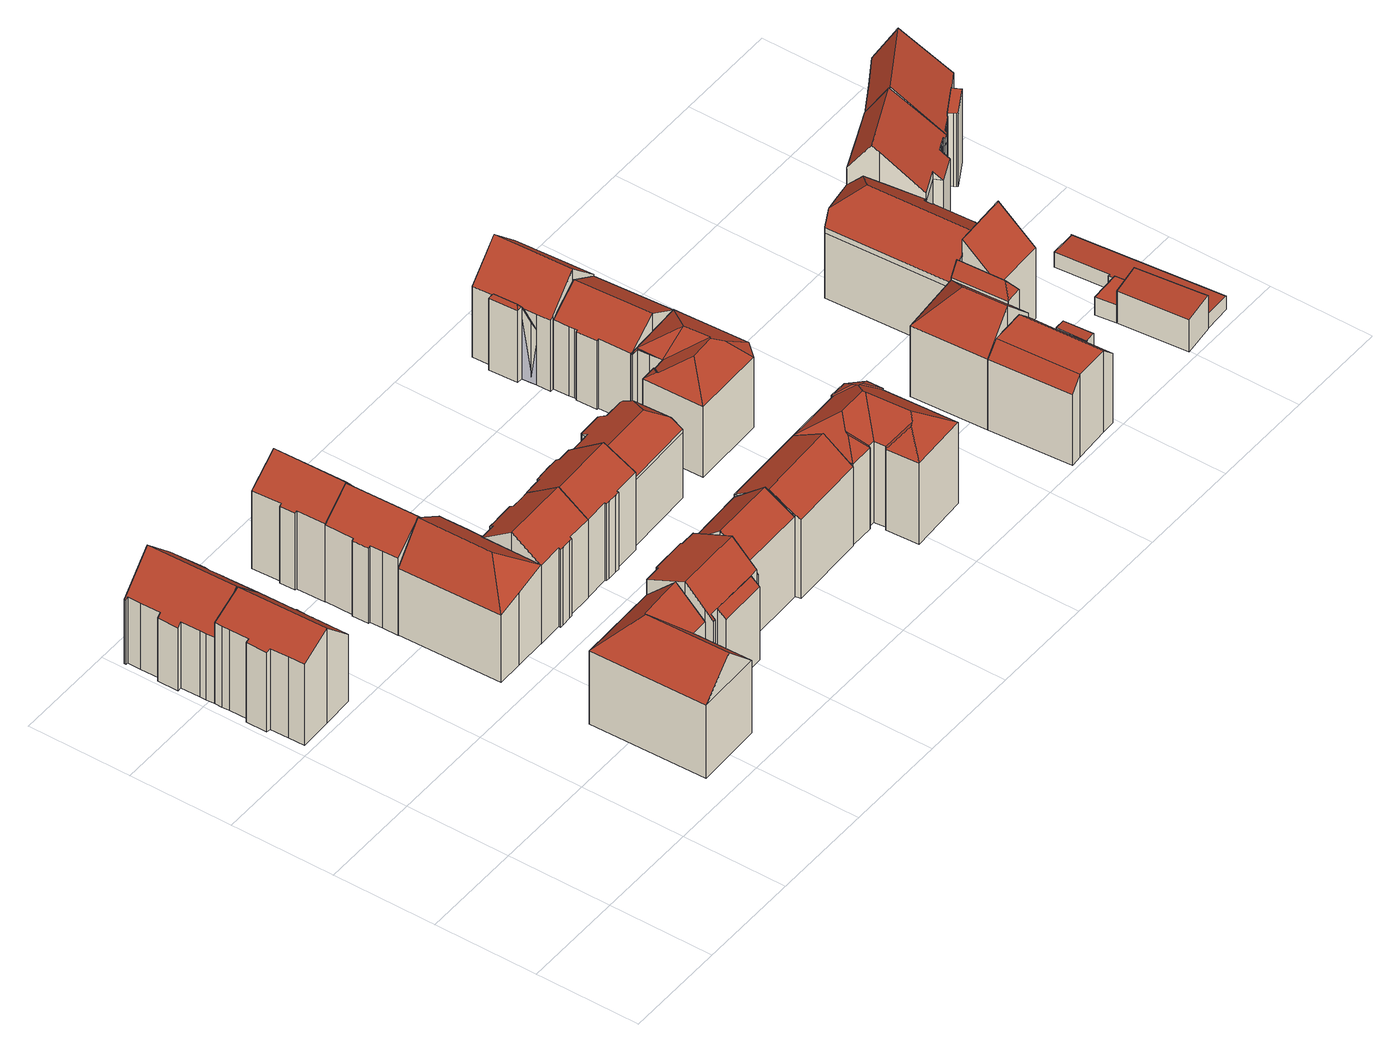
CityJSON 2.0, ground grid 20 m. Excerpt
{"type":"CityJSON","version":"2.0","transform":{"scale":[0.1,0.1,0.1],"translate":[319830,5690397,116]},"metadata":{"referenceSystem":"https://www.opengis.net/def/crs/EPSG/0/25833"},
"CityObjects":{
"building1":{"type":"Building","attributes":{"Dachtyp_tdc":"tdcGableRoof","Gemeindeschluessel":14713000,"Dachneigung":43.88,"QualitaetDacherkennung":58,"Geometrietyp2DReferenz":"3000","function":"31001_9998","roofType":"3100","measuredHeight":20.44},"geometry":[{"type":"MultiSurface","lod":"2","boundaries":[[[0,1,2,3]],[[1,4,5,2]],[[4,6,7,5]],[[6,8,9,7]],[[8,10,11,9]],[[10,12,13,11]],[[12,14,15,13]],[[14,16,17,15]],[[16,18,19,17]],[[18,20,21,19]],[[20,22,23,21]],[[22,24,25,23]],[[24,26,27,25]],[[26,28,29,27]],[[28,30,31,29]],[[30,32,33,31]],[[32,34,35,33]],[[34,36,37,35]],[[36,0,3,37]],[[32,30,28,26,24,22,20,18,16,14,12]],[[12,10,8,6,4,1,0,36,34,32]],[[3,2,5,7,9,11,13,15,17,19,21,23,25,27,29,31,33,35,37]]],"semantics":{"surfaces":[{"type":"WallSurface"},{"type":"RoofSurface"},{"type":"GroundSurface"}],"values":[0,0,0,0,0,0,0,0,0,0,0,0,0,0,0,0,0,0,0,1,1,2]}}]},
"building2":{"type":"Building","attributes":{"Dachtyp_tdc":"tdcGableRoof","Gemeindeschluessel":14713000,"Dachneigung":46.02,"QualitaetDacherkennung":58,"Geometrietyp2DReferenz":"3000","function":"31001_9998","roofType":"3100","measuredHeight":20.7},"geometry":[{"type":"MultiSurface","lod":"2","boundaries":[[[38,39,40,41]],[[39,42,43,40]],[[42,44,45,43]],[[44,46,47,45]],[[46,34,35,47]],[[34,48,49,35]],[[48,50,31,49]],[[50,51,52,31]],[[51,53,54,52]],[[53,55,56,54]],[[55,57,58,56]],[[57,59,60,58]],[[59,61,62,60]],[[61,63,64,62]],[[63,65,66,64]],[[65,67,68,66]],[[67,69,70,68]],[[69,71,72,70]],[[71,73,74,72]],[[73,75,76,74]],[[75,38,41,76]],[[71,69,67,65,63,61,59,57,55,53,51,50,48]],[[48,34,46,44,42,39,38,75,73,71]],[[41,40,43,45,47,35,49,31,52,54,56,58,60,62,64,66,68,70,72,74,76]]],"semantics":{"surfaces":[{"type":"WallSurface"},{"type":"RoofSurface"},{"type":"GroundSurface"}],"values":[0,0,0,0,0,0,0,0,0,0,0,0,0,0,0,0,0,0,0,0,0,1,1,2]}}]},
"building3":{"type":"Building","attributes":{"Dachtyp_tdc":"tdcFreeFormRoof","Gemeindeschluessel":14713000,"Dachneigung":44.89,"QualitaetDacherkennung":40,"Geometrietyp2DReferenz":"3000","function":"31001_9998","roofType":"5000","measuredHeight":22.26},"geometry":[{"type":"MultiSurface","lod":"2","boundaries":[[[77,78,79,80]],[[78,81,82,79]],[[81,83,84,82]],[[83,85,86,84]],[[85,87,88,86]],[[87,77,80,88]],[[89,90,91,87,85]],[[92,89,85,83]],[[92,83,81]],[[90,89,92,81,78]],[[91,90,78,77]],[[91,77,87]],[[80,79,82,84,86,88]]],"semantics":{"surfaces":[{"type":"WallSurface"},{"type":"RoofSurface"},{"type":"GroundSurface"}],"values":[0,0,0,0,0,0,1,1,0,1,1,0,2]}}]},
"building4":{"type":"Building","attributes":{"Dachtyp_tdc":"tdcHipAndGableRoof","Gemeindeschluessel":14713000,"Dachneigung":49.72,"QualitaetDacherkennung":51,"Geometrietyp2DReferenz":"3000","function":"31001_9998","roofType":"5000","measuredHeight":21.08},"geometry":[{"type":"MultiSurface","lod":"2","boundaries":[[[93,94,95,96]],[[94,97,98,95]],[[97,99,100,98]],[[99,101,102,100]],[[101,103,104,102]],[[103,105,106,104]],[[105,107,108,106]],[[107,109,110,108]],[[109,111,112,110]],[[111,113,114,112]],[[113,115,116,114]],[[115,93,96,116]],[[111,109,107,117]],[[107,105,103,101,99,97,94,93,115,117]],[[115,113,111,117]],[[96,95,98,100,102,104,106,108,110,112,114,116]]],"semantics":{"surfaces":[{"type":"WallSurface"},{"type":"RoofSurface"},{"type":"GroundSurface"}],"values":[0,0,0,0,0,0,0,0,0,0,0,0,1,1,1,2]}}]},
"building5":{"type":"Building","attributes":{"Dachtyp_tdc":"tdcGableRoof","Gemeindeschluessel":14713000,"Dachneigung":49.66,"QualitaetDacherkennung":54,"Geometrietyp2DReferenz":"3000","function":"31001_9998","roofType":"3100","measuredHeight":21.27},"geometry":[{"type":"MultiSurface","lod":"2","boundaries":[[[118,119,120,121]],[[119,122,123,120]],[[122,124,125,123]],[[124,126,127,125]],[[126,128,129,127]],[[128,130,131,129]],[[130,132,133,131]],[[132,134,135,133]],[[134,136,137,135]],[[136,138,139,137]],[[138,140,141,139]],[[140,142,143,141]],[[142,144,145,143]],[[144,146,147,145]],[[146,148,149,147]],[[148,150,151,149]],[[150,152,153,151]],[[152,154,155,153]],[[154,118,121,155]],[[150,148,146,144,142,140,138,136,134]],[[134,132,130,128,126,124,122,119,118,154,152,150]],[[121,120,123,125,127,129,131,133,135,137,139,141,143,145,147,149,151,153,155]]],"semantics":{"surfaces":[{"type":"WallSurface"},{"type":"RoofSurface"},{"type":"GroundSurface"}],"values":[0,0,0,0,0,0,0,0,0,0,0,0,0,0,0,0,0,0,0,1,1,2]}}]},
"building6":{"type":"Building","attributes":{"Gemeindeschluessel":14713000,"Geometrietyp2DReferenz":"3000","function":"31001_9998","roofType":"9999"},"children":["building6-1","building6-2"]},
"building6-1":{"type":"BuildingPart","attributes":{"Dachtyp_tdc":"tdcGableRoof","Dachneigung":23.41,"QualitaetDacherkennung":43,"Geometrietyp2DReferenz":"3000","roofType":"3100","measuredHeight":22.3},"parents":["building6"],"geometry":[{"type":"MultiSurface","lod":"2","boundaries":[[[156,157,158,159]],[[157,160,161,158]],[[160,162,163,161]],[[162,164,165,163]],[[164,166,167,165]],[[166,168,169,167]],[[168,170,171,169]],[[170,172,173,171]],[[172,174,175,173]],[[174,176,177,175]],[[176,178,179,177]],[[178,180,181,179]],[[180,182,183,181]],[[182,184,185,183]],[[184,186,185]],[[180,178,176,174,172,170,168,166]],[[166,164,162,160,157,156,186,184,182,180]],[[159,158,161,163,165,167,169,171,173,175,177,179,181,183,185]],[[159,185,186,156]]],"semantics":{"surfaces":[{"type":"WallSurface"},{"type":"RoofSurface"},{"type":"GroundSurface"},{"type":"ClosureSurface"}],"values":[0,0,0,0,0,0,0,0,0,0,0,0,0,0,0,1,1,2,3]}}]},
"building6-2":{"type":"BuildingPart","attributes":{"Dachtyp_tdc":"tdcPolyFlatRoof","Dachneigung":43.26,"QualitaetDacherkennung":32,"Geometrietyp2DReferenz":"3000","roofType":"2100","measuredHeight":17.54},"parents":["building6"],"geometry":[{"type":"MultiSurface","lod":"2","boundaries":[[[187,156,159,188]],[[186,189,190,185]],[[189,187,188,190]],[[189,186,156,187]],[[188,159,185,190]],[[186,185,159,156]]],"semantics":{"surfaces":[{"type":"WallSurface"},{"type":"RoofSurface"},{"type":"GroundSurface"},{"type":"ClosureSurface"}],"values":[0,0,0,1,2,3]}}]},
"building7":{"type":"Building","attributes":{"Dachtyp_tdc":"tdcFreeFormRoof","Gemeindeschluessel":14713000,"Dachneigung":50.16,"QualitaetDacherkennung":57,"Geometrietyp2DReferenz":"3000","function":"31001_9998","roofType":"5000","measuredHeight":21.4},"geometry":[{"type":"MultiSurface","lod":"2","boundaries":[[[191,192,193,194]],[[192,195,196,193]],[[195,197,198,196]],[[197,199,200,198]],[[199,201,202,200]],[[201,203,204,202]],[[203,205,206,204]],[[205,207,208,206]],[[207,209,210,208]],[[209,211,212,210]],[[211,152,213,212]],[[152,214,215,213]],[[214,216,217,215]],[[216,218,219,217]],[[218,220,221,219]],[[220,191,194,221]],[[216,214,222,223,192,191,220,218]],[[222,152,211,209,207,205,203,201,199,197,195,223]],[[195,192,223]],[[214,152,222]],[[194,193,196,198,200,202,204,206,208,210,212,213,215,217,219,221]]],"semantics":{"surfaces":[{"type":"WallSurface"},{"type":"RoofSurface"},{"type":"GroundSurface"}],"values":[0,0,0,0,0,0,0,0,0,0,0,0,0,0,0,0,1,1,0,0,2]}}]},
"building8":{"type":"Building","attributes":{"Dachtyp_tdc":"tdcGableRoof","Gemeindeschluessel":14713000,"Dachneigung":35.77,"QualitaetDacherkennung":48,"Geometrietyp2DReferenz":"3000","function":"31001_9998","roofType":"3100","measuredHeight":21.06},"geometry":[{"type":"MultiSurface","lod":"2","boundaries":[[[224,225,226,227]],[[225,228,229,226]],[[228,230,231,229]],[[230,232,233,231]],[[232,234,235,233]],[[234,236,237,235]],[[236,238,239,237]],[[238,103,240,239]],[[103,241,242,240]],[[241,243,244,242]],[[243,245,246,244]],[[245,247,248,246]],[[247,249,250,248]],[[249,251,252,250]],[[251,253,254,252]],[[253,255,256,254]],[[255,257,258,256]],[[257,259,260,258]],[[259,261,262,260]],[[261,224,227,262]],[[257,255,253,251,249,247,245,243,241,103,238,236]],[[236,234,232,230,228,225,224,261,259,257]],[[227,226,229,231,233,235,237,239,240,242,244,246,248,250,252,254,256,258,260,262]]],"semantics":{"surfaces":[{"type":"WallSurface"},{"type":"RoofSurface"},{"type":"GroundSurface"}],"values":[0,0,0,0,0,0,0,0,0,0,0,0,0,0,0,0,0,0,0,0,1,1,2]}}]},
"building9":{"type":"Building","attributes":{"Dachtyp_tdc":"tdcGableRoof","Gemeindeschluessel":14713000,"Dachneigung":39.74,"QualitaetDacherkennung":76,"Geometrietyp2DReferenz":"3000","function":"31001_9998","roofType":"3100","measuredHeight":21.64},"geometry":[{"type":"MultiSurface","lod":"2","boundaries":[[[263,264,265,266]],[[264,267,268,265]],[[267,269,270,268]],[[269,271,272,270]],[[271,273,274,272]],[[273,275,276,274]],[[275,277,278,276]],[[277,263,266,278]],[[273,271,269,267]],[[267,264,263,277,275,273]],[[266,265,268,270,272,274,276,278]]],"semantics":{"surfaces":[{"type":"WallSurface"},{"type":"RoofSurface"},{"type":"GroundSurface"}],"values":[0,0,0,0,0,0,0,0,1,1,2]}}]},
"building10":{"type":"Building","attributes":{"Dachtyp_tdc":"tdcGableRoof","Gemeindeschluessel":14713000,"Dachneigung":34.29,"QualitaetDacherkennung":47,"Geometrietyp2DReferenz":"3000","function":"31001_9998","roofType":"3100","measuredHeight":20.95},"geometry":[{"type":"MultiSurface","lod":"2","boundaries":[[[279,280,281,282]],[[280,283,284,281]],[[283,285,286,284]],[[285,287,288,286]],[[287,259,289,288]],[[259,290,291,289]],[[290,292,293,291]],[[292,294,295,293]],[[294,296,297,295]],[[296,298,299,297]],[[298,300,301,299]],[[300,302,303,301]],[[302,304,305,303]],[[304,306,307,305]],[[306,308,309,307]],[[308,310,311,309]],[[310,312,313,311]],[[312,314,315,313]],[[314,316,317,315]],[[316,279,282,317]],[[312,310,308,306,304,302,300,298,296,294,292,290]],[[290,259,287,285,283,280,279,316,314,312]],[[282,281,284,286,288,289,291,293,295,297,299,301,303,305,307,309,311,313,315,317]]],"semantics":{"surfaces":[{"type":"WallSurface"},{"type":"RoofSurface"},{"type":"GroundSurface"}],"values":[0,0,0,0,0,0,0,0,0,0,0,0,0,0,0,0,0,0,0,0,1,1,2]}}]},
"building11":{"type":"Building","attributes":{"Gemeindeschluessel":14713000,"Dachtyp_tdc":"tdcFreeFormRoof","Dachneigung":31.54,"QualitaetDacherkennung":72,"Geometrietyp2DReferenz":"3000","function":"31001_9998","roofType":"5000","measuredHeight":21.3},"geometry":[{"type":"MultiSurface","lod":"2","boundaries":[[[318,319,320,321]],[[319,322,323,320]],[[322,324,325,323]],[[324,326,327,325]],[[326,318,321,327]],[[328,329,322,319]],[[326,324,329,328,318]],[[324,322,329]],[[319,318,328]],[[321,320,323,325,327]]],"semantics":{"surfaces":[{"type":"WallSurface"},{"type":"RoofSurface"},{"type":"GroundSurface"}],"values":[0,0,0,0,0,1,1,0,0,2]}}]},
"building12":{"type":"Building","attributes":{"Dachtyp_tdc":"tdcFreeFormRoof","Gemeindeschluessel":14713000,"Dachneigung":28.03,"QualitaetDacherkennung":69,"Geometrietyp2DReferenz":"3000","function":"31001_9998","roofType":"5000","measuredHeight":18.21},"geometry":[{"type":"MultiSurface","lod":"2","boundaries":[[[330,331,332,333]],[[331,334,335,332]],[[334,336,337,335]],[[336,338,339,337]],[[338,340,341,339]],[[340,342,343,341]],[[342,344,345,343]],[[344,346,347,345]],[[346,348,349,347]],[[348,350,351,349]],[[350,352,353,351]],[[352,330,333,353]],[[354,355,356]],[[357,358,359,360,338,336,361,362,363,364,365,355,354]],[[356,355,365,366,367]],[[346,357,354,356,367,348]],[[348,367,366,350]],[[350,366,365,364,352]],[[352,364,363,330]],[[330,363,362,331]],[[334,361,336]],[[331,362,361,334]],[[340,360,359,342]],[[338,360,340]],[[342,359,358,344]],[[344,358,357,346]],[[333,332,335,337,339,341,343,345,347,349,351,353]]],"semantics":{"surfaces":[{"type":"WallSurface"},{"type":"RoofSurface"},{"type":"GroundSurface"}],"values":[0,0,0,0,0,0,0,0,0,0,0,0,1,1,1,0,0,0,0,0,0,0,0,0,0,0,2]}}]},
"building13":{"type":"Building","attributes":{"Dachtyp_tdc":"tdcFreeFormRoof","Gemeindeschluessel":14713000,"Dachneigung":35.38,"QualitaetDacherkennung":60,"Geometrietyp2DReferenz":"3000","function":"31001_9998","roofType":"5000","measuredHeight":21.7},"geometry":[{"type":"MultiSurface","lod":"2","boundaries":[[[322,368,369,370]],[[368,371,372,369]],[[371,373,374,372]],[[373,375,376,374]],[[375,377,378,376]],[[377,379,380,378]],[[379,381,382,380]],[[381,383,384,382]],[[383,385,386,384]],[[385,387,388,386]],[[387,389,390,388]],[[389,391,392,390]],[[391,393,394,392]],[[393,395,396,394]],[[395,322,370,396]],[[397,395,393]],[[398,397,393,391]],[[399,400,401,398,391,389]],[[402,403,399,389,387]],[[404,402,387,385]],[[404,385,383]],[[403,402,404,383,381]],[[405,406,400,399,403,381,379]],[[407,405,379,377]],[[407,377,375]],[[408,409,406,405,407,375,373]],[[408,373,371]],[[409,408,371,368]],[[401,400,406,409,368,322]],[[397,398,401,322,395]],[[370,369,372,374,376,378,380,382,384,386,388,390,392,394,396]]],"semantics":{"surfaces":[{"type":"WallSurface"},{"type":"RoofSurface"},{"type":"GroundSurface"}],"values":[0,0,0,0,0,0,0,0,0,0,0,0,0,0,0,1,1,1,1,1,1,1,1,1,1,1,1,1,1,1,2]}}]},
"building14":{"type":"Building","attributes":{"Dachtyp_tdc":"tdcFreeFormRoof","Gemeindeschluessel":14713000,"Dachneigung":31.78,"QualitaetDacherkennung":44,"Geometrietyp2DReferenz":"3000","function":"31001_9998","roofType":"5000","measuredHeight":18.93},"geometry":[{"type":"MultiSurface","lod":"2","boundaries":[[[410,411,412,413]],[[411,414,415,412]],[[414,416,417,415]],[[416,418,419,417]],[[418,420,421,419]],[[420,422,423,421]],[[422,424,425,423]],[[424,426,427,425]],[[426,428,429,427]],[[428,430,431,429]],[[430,432,433,431]],[[432,434,435,433]],[[434,410,413,435]],[[436,437,438,432,430]],[[436,430,428]],[[439,440,437,436,428,426]],[[426,441,439]],[[424,441,426]],[[424,442,441]],[[442,424,422]],[[442,422,420]],[[441,442,420,418]],[[439,414,440]],[[441,414,439]],[[441,416,414]],[[416,441,418]],[[443,438,437,440,414,411]],[[444,443,411,410]],[[444,410,434]],[[438,443,444,434,432]],[[413,412,415,417,419,421,423,425,427,429,431,433,435]]],"semantics":{"surfaces":[{"type":"WallSurface"},{"type":"RoofSurface"},{"type":"GroundSurface"}],"values":[0,0,0,0,0,0,0,0,0,0,0,0,0,1,1,1,1,1,1,1,1,1,1,1,1,1,1,1,1,1,2]}}]},
"building15":{"type":"Building","attributes":{"Dachtyp_tdc":"tdcGableRoof","Gemeindeschluessel":14713000,"Dachneigung":32.99,"QualitaetDacherkennung":82,"Geometrietyp2DReferenz":"3000","function":"31001_9998","roofType":"3100","measuredHeight":18.9},"geometry":[{"type":"MultiSurface","lod":"2","boundaries":[[[445,446,447,448]],[[446,449,450,447]],[[449,451,452,450]],[[451,453,454,452]],[[453,455,456,454]],[[455,457,458,456]],[[457,459,460,458]],[[459,461,462,460]],[[461,463,464,462]],[[463,465,466,464]],[[465,467,468,466]],[[467,445,448,468]],[[463,461,459,457]],[[457,455,453,451,449,446,445,467,465,463]],[[448,447,450,452,454,456,458,460,462,464,466,468]]],"semantics":{"surfaces":[{"type":"WallSurface"},{"type":"RoofSurface"},{"type":"GroundSurface"}],"values":[0,0,0,0,0,0,0,0,0,0,0,0,1,1,2]}}]},
"building16":{"type":"Building","attributes":{"Gemeindeschluessel":14713000,"Geometrietyp2DReferenz":"3000","function":"31001_9998","roofType":"9999"},"children":["building16-1","building16-2"]},
"building16-1":{"type":"BuildingPart","attributes":{"Dachtyp_tdc":"tdcGableRoof","Dachneigung":43.87,"QualitaetDacherkennung":71,"Geometrietyp2DReferenz":"3000","roofType":"3100","measuredHeight":21.46},"parents":["building16"],"geometry":[{"type":"MultiSurface","lod":"2","boundaries":[[[469,470,471,472]],[[470,473,460,471]],[[473,474,475,460]],[[469,476,477,478,479,480,481,482,474]],[[474,473,470,469]],[[475,456,483,484,485,486,487,472,471,460]],[[474,482,456,475]],[[482,481,483,456]],[[481,480,484,483]],[[480,488,484]],[[477,476,487,486]],[[476,469,472,487]],[[479,488,480]],[[486,485,478,477]],[[485,484,488,479,478]]],"semantics":{"surfaces":[{"type":"WallSurface"},{"type":"RoofSurface"},{"type":"GroundSurface"},{"type":"ClosureSurface"}],"values":[0,0,0,1,1,2,0,0,0,0,0,0,0,3,3]}}]},
"building16-2":{"type":"BuildingPart","attributes":{"Dachtyp_tdc":"tdcFreeFormRoof","Dachneigung":52.77,"QualitaetDacherkennung":29,"Geometrietyp2DReferenz":"3000","roofType":"5000","measuredHeight":16.26},"parents":["building16"],"geometry":[{"type":"MultiSurface","lod":"2","boundaries":[[[488,489,490,484]],[[489,491,485,490]],[[491,492,493,485]],[[492,494,495,493]],[[494,496,486,495]],[[496,477,486]],[[496,494,497]],[[494,492,498,497]],[[492,491,489,488,479,491,498]],[[491,496,497,498]],[[490,485,493,495,486,485,484]],[[478,477,496,491]],[[485,486,477,478]],[[479,478,491]],[[485,478,479,488,484]]],"semantics":{"surfaces":[{"type":"WallSurface"},{"type":"RoofSurface"},{"type":"GroundSurface"},{"type":"ClosureSurface"}],"values":[0,0,0,0,0,0,1,1,1,1,2,0,3,0,3]}}]},
"building17":{"type":"Building","attributes":{"Gemeindeschluessel":14713000,"Geometrietyp2DReferenz":"3000","function":"31001_9998","roofType":"9999"},"children":["building17-1","building17-2"]},
"building17-1":{"type":"BuildingPart","attributes":{"Dachtyp_tdc":"tdcCutGableRoof","Dachneigung":1.44,"QualitaetDacherkennung":88,"Geometrietyp2DReferenz":"3000","roofType":"9999","measuredHeight":17.85},"parents":["building17"],"geometry":[{"type":"MultiSurface","lod":"2","boundaries":[[[499,500,501,502]],[[503,504,505,506]],[[504,507,508,505]],[[507,509,510,508]],[[509,511,512,510]],[[511,513,514,512]],[[513,515,516,514]],[[515,517,518,516]],[[517,499,502,518]],[[507,504,503,519,520,500,499,517]],[[515,513,511,509]],[[517,515,509,507]],[[502,501,521,506,505,508,510,512,514,516,518]],[[501,500,520]],[[521,501,520,519]],[[503,506,521,519]]],"semantics":{"surfaces":[{"type":"WallSurface"},{"type":"RoofSurface"},{"type":"GroundSurface"},{"type":"ClosureSurface"}],"values":[0,0,0,0,0,0,0,0,0,1,1,1,2,3,3,3]}}]},
"building17-2":{"type":"BuildingPart","attributes":{"Dachtyp_tdc":"tdcPolyFlatRoof","Dachneigung":3.04,"QualitaetDacherkennung":92,"Geometrietyp2DReferenz":"3000","roofType":"2100","measuredHeight":15.31},"parents":["building17"],"geometry":[{"type":"MultiSurface","lod":"2","boundaries":[[[522,523,503,506,524]],[[525,526,527,501,500]],[[526,522,524,527]],[[526,525,528,523,522]],[[524,506,521,501,527]],[[519,503,523,528]],[[519,521,506,503]],[[525,520,519,528]],[[520,501,521,519]],[[500,520,525]],[[500,501,520]]],"semantics":{"surfaces":[{"type":"WallSurface"},{"type":"RoofSurface"},{"type":"GroundSurface"},{"type":"ClosureSurface"}],"values":[0,0,0,1,2,0,3,0,3,0,3]}}]},
"building18":{"type":"Building","attributes":{"Gemeindeschluessel":14713000,"Geometrietyp2DReferenz":"3000","function":"31001_9998","roofType":"9999"},"children":["building18-1","building18-2"]},
"building18-1":{"type":"BuildingPart","attributes":{"Dachtyp_tdc":"tdcFreeFormRoof","Dachneigung":56.12,"QualitaetDacherkennung":16,"Geometrietyp2DReferenz":"3000","roofType":"5000","measuredHeight":19.02},"parents":["building18"],"geometry":[{"type":"MultiSurface","lod":"2","boundaries":[[[529,530,531,532,533]],[[534,535,536,537,538]],[[535,539,540,536]],[[539,541,542,540]],[[541,529,533,542]],[[535,534,543,530,544]],[[530,529,544]],[[529,541,539,535,544]],[[533,532,545,537,536,540,542]],[[543,546,531,530]],[[546,545,532,531]],[[538,546,543,534]],[[538,537,545,546]]],"semantics":{"surfaces":[{"type":"WallSurface"},{"type":"RoofSurface"},{"type":"GroundSurface"},{"type":"ClosureSurface"}],"values":[0,0,0,0,0,1,1,1,2,0,3,0,3]}}]},
"building18-2":{"type":"BuildingPart","attributes":{"Dachtyp_tdc":"tdcHipAndGableRoof","Dachneigung":49.77,"QualitaetDacherkennung":50,"Geometrietyp2DReferenz":"3000","roofType":"5000","measuredHeight":22.25},"parents":["building18"],"geometry":[{"type":"MultiSurface","lod":"2","boundaries":[[[547,548,549,502]],[[548,513,514,549]],[[513,550,551,514]],[[550,538,537,551]],[[531,547,502,532]],[[538,550,552]],[[550,513,548,552]],[[548,547,531,546,538,552]],[[502,549,514,551,537,545,532]],[[546,545,537,538]],[[531,532,545,546]]],"semantics":{"surfaces":[{"type":"WallSurface"},{"type":"RoofSurface"},{"type":"GroundSurface"},{"type":"ClosureSurface"}],"values":[0,0,0,0,0,1,1,1,2,3,3]}}]},
"building19":{"type":"Building","attributes":{"Gemeindeschluessel":14713000,"Dachtyp_tdc":"tdcPolyFlatRoof","Dachneigung":43.81,"QualitaetDacherkennung":50,"Geometrietyp2DReferenz":"3000","function":"31001_9998","roofType":"2100","measuredHeight":22.04},"geometry":[{"type":"MultiSurface","lod":"2","boundaries":[[[553,554,555,556]],[[554,557,558,555]],[[557,559,560,558]],[[559,553,556,560]],[[559,557,554,553]],[[556,555,558,560]]],"semantics":{"surfaces":[{"type":"WallSurface"},{"type":"RoofSurface"},{"type":"GroundSurface"}],"values":[0,0,0,0,1,2]}}]},
"building20":{"type":"Building","attributes":{"Dachtyp_tdc":"tdcFreeFormRoof","Gemeindeschluessel":14713000,"Dachneigung":40.01,"QualitaetDacherkennung":53,"Geometrietyp2DReferenz":"3000","function":"31001_9998","roofType":"5000","measuredHeight":22.02},"geometry":[{"type":"MultiSurface","lod":"2","boundaries":[[[561,562,563,564]],[[562,565,566,563]],[[565,567,568,566]],[[567,569,570,568]],[[569,571,572,570]],[[571,573,574,572]],[[573,575,576,574]],[[575,577,578,576]],[[577,579,580,578]],[[579,581,582,580]],[[581,583,584,582]],[[583,585,586,584]],[[585,587,556,586]],[[587,588,560,556]],[[588,589,590,560]],[[589,591,592,590]],[[591,561,564,592]],[[593,594,595,596,597]],[[596,598,599,600,601,597]],[[602,603,604,605,567,606,593,597,601,607,608,609,610,611,612]],[[575,602,612,577]],[[577,612,611,579]],[[579,611,610,581]],[[581,610,609,583]],[[583,609,608,585]],[[585,608,607,587]],[[587,607,601,600,588]],[[562,594,593,606,565]],[[565,606,567]],[[567,605,569]],[[569,605,604,571]],[[571,604,603,573]],[[573,603,602,575]],[[588,600,599,589]],[[589,599,598,591]],[[591,598,596,595,561]],[[561,595,594,562]],[[564,563,566,568,570,572,574,576,578,580,582,584,586,556,560,590,592]]],"semantics":{"surfaces":[{"type":"WallSurface"},{"type":"RoofSurface"},{"type":"GroundSurface"}],"values":[0,0,0,0,0,0,0,0,0,0,0,0,0,0,0,0,0,1,1,1,0,0,0,0,0,0,0,0,0,0,0,0,0,0,0,0,0,2]}}]},
"building21":{"type":"Building","attributes":{"Dachtyp_tdc":"tdcPolyFlatRoof","Gemeindeschluessel":14713000,"Dachneigung":3.34,"QualitaetDacherkennung":73,"Geometrietyp2DReferenz":"3000","function":"31001_9998","roofType":"2100","measuredHeight":7.32},"geometry":[{"type":"MultiSurface","lod":"2","boundaries":[[[613,614,615,616]],[[614,617,618,615]],[[617,619,620,618]],[[619,621,622,620]],[[621,613,616,622]],[[621,619,617,614,613]],[[616,615,618,620,622]]],"semantics":{"surfaces":[{"type":"WallSurface"},{"type":"RoofSurface"},{"type":"GroundSurface"}],"values":[0,0,0,0,0,1,2]}}]},
"building22":{"type":"Building","attributes":{"Dachtyp_tdc":"tdcPolyFlatRoof","Gemeindeschluessel":14713000,"Dachneigung":0,"QualitaetDacherkennung":54,"Geometrietyp2DReferenz":"3000","function":"31001_9998","roofType":"1000","measuredHeight":3.9},"geometry":[{"type":"MultiSurface","lod":"2","boundaries":[[[623,624,625,626]],[[624,627,615,625]],[[627,628,616,615]],[[628,623,626,616]],[[628,627,624,623]],[[626,625,615,616]]],"semantics":{"surfaces":[{"type":"WallSurface"},{"type":"RoofSurface"},{"type":"GroundSurface"}],"values":[0,0,0,0,1,2]}}]},
"building23":{"type":"Building","attributes":{"Dachtyp_tdc":"tdcPolyFlatRoof","Gemeindeschluessel":14713000,"Dachneigung":2.83,"QualitaetDacherkennung":83,"Geometrietyp2DReferenz":"3000","function":"31001_9998","roofType":"2100","measuredHeight":3.21},"geometry":[{"type":"MultiSurface","lod":"2","boundaries":[[[629,630,631,632]],[[630,633,634,631]],[[633,635,636,634]],[[635,637,638,636]],[[637,639,640,638]],[[639,641,642,640]],[[641,643,644,642]],[[643,645,646,644]],[[645,647,648,646]],[[647,629,632,648]],[[647,645,643,641,639,637,635,633,630,629]],[[632,631,634,636,638,640,642,644,646,648]]],"semantics":{"surfaces":[{"type":"WallSurface"},{"type":"RoofSurface"},{"type":"GroundSurface"}],"values":[0,0,0,0,0,0,0,0,0,0,1,2]}}]},
"building24":{"type":"Building","attributes":{"Gemeindeschluessel":14713000,"Dachtyp_tdc":"tdcFreeFormRoof","Dachneigung":43.77,"QualitaetDacherkennung":44,"Geometrietyp2DReferenz":"3000","function":"31001_9998","roofType":"5000","measuredHeight":23.85},"geometry":[{"type":"MultiSurface","lod":"2","boundaries":[[[649,650,651,652]],[[652,651,653,654]],[[655,656,657,658]],[[658,657,659,660]],[[660,659,661,662]],[[662,661,663,664]],[[664,663,665,666]],[[666,665,667,668]],[[668,667,669]],[[670,671,672,673,674,675,676,677,678,679,680,681,682,683,684]],[[685,686,671,670]],[[686,655,672,671]],[[655,658,673,672]],[[658,660,674,673]],[[660,662,675,674]],[[662,664,676,675]],[[664,666,677,676]],[[666,668,678,677]],[[668,669,679,678]],[[669,687,680,679]],[[687,649,681,680]],[[649,652,682,681]],[[652,654,683,682]],[[654,688,684,683]],[[688,685,670,684]],[[669,667,665,663,661,659,657,656,689,690,653,651,650,687]],[[691,692,693,690,689]],[[654,653,690,693,688]],[[688,693,692,685]],[[685,692,691,686]],[[686,691,689,656,655]],[[687,650,649]]],"semantics":{"surfaces":[{"type":"WallSurface"},{"type":"GroundSurface"},{"type":"RoofSurface"}],"values":[0,0,0,0,0,0,0,0,0,1,0,0,0,0,0,0,0,0,0,0,0,0,0,0,0,2,2,0,0,0,0,0]}}]},
"building25":{"type":"Building","attributes":{"Gemeindeschluessel":14713000,"Geometrietyp2DReferenz":"3000","function":"31001_9998","roofType":"9999"},"children":["building25-1","building25-2"]},
"building25-1":{"type":"BuildingPart","attributes":{"Dachtyp_tdc":"tdcGableRoof","Dachneigung":44.94,"QualitaetDacherkennung":50,"Geometrietyp2DReferenz":"3000","roofType":"3100","measuredHeight":23.96},"parents":["building25"],"geometry":[{"type":"MultiSurface","lod":"2","boundaries":[[[694,695,696,697]],[[698,699,700,701]],[[699,702,703,700]],[[702,704,705,703]],[[704,706,707,705]],[[706,656,708,707]],[[656,709,710,708]],[[709,711,712,710]],[[711,713,714,712]],[[713,715,716,714]],[[715,717,718,716]],[[717,719,720,718]],[[719,721,722,720]],[[721,694,697,722]],[[717,715,713,711,709]],[[709,656,706,704,702,699,698,723,695,694,721,719,717]],[[697,696,724,701,700,703,705,707,708,710,712,714,716,718,720,722]],[[724,696,695,723]],[[698,701,724,723]]],"semantics":{"surfaces":[{"type":"WallSurface"},{"type":"RoofSurface"},{"type":"GroundSurface"},{"type":"ClosureSurface"}],"values":[0,0,0,0,0,0,0,0,0,0,0,0,0,0,1,1,2,3,3]}}]},
"building25-2":{"type":"BuildingPart","attributes":{"Dachtyp_tdc":"tdcPolyFlatRoof","Dachneigung":0,"QualitaetDacherkennung":33,"Geometrietyp2DReferenz":"3000","roofType":"1000","measuredHeight":15.81},"parents":["building25"],"geometry":[{"type":"MultiSurface","lod":"2","boundaries":[[[725,726,727,728]],[[726,729,730,727]],[[729,731,698,701,730]],[[732,733,697,696,695]],[[733,734,735,697]],[[734,725,728,735]],[[734,733,732,736,731,729,726,725]],[[728,727,730,701,724,696,697,735]],[[723,698,731,736]],[[723,724,701,698]],[[695,723,736,732]],[[695,696,724,723]]],"semantics":{"surfaces":[{"type":"WallSurface"},{"type":"RoofSurface"},{"type":"GroundSurface"},{"type":"ClosureSurface"}],"values":[0,0,0,0,0,0,1,2,0,3,0,3]}}]}
},
"vertices":[
[147,722,148],[147,717,148],[147,717,4],[147,722,4],[147,696,147],[147,696,4],[148,691,147],[148,691,4],[145,690,150],[145,690,4],[146,620,150],[146,620,4],[86,618,208],[86,618,4],[22,616,179],[22,616,4],[21,647,179],[21,647,4],[20,682,179],[20,682,4],[12,683,175],[12,683,4],[12,724,176],[12,724,4],[19,724,179],[19,724,4],[18,761,179],[18,761,4],[18,775,179],[18,775,4],[18,790,179],[18,790,4],[82,791,208],[82,791,4],[142,793,150],[142,793,4],[143,723,151],[143,723,4],
[142,897,148],[142,889,147],[142,889,4],[142,897,4],[143,869,147],[143,869,4],[143,863,147],[143,863,4],[140,863,150],[140,863,4],[79,791,211],[79,791,4],[18,790,147],[17,806,147],[17,806,4],[17,818,147],[17,818,4],[16,855,147],[16,855,4],[8,855,139],[8,855,4],[8,895,140],[8,895,4],[15,895,147],[15,895,4],[14,933,147],[14,933,4],[14,958,147],[14,958,4],[10,958,143],[10,958,4],[10,962,143],[10,962,4],[75,964,211],[75,964,4],[138,965,149],[138,965,4],[140,897,150],[140,897,4],
[488,165,166],[456,164,166],[456,164,8],[488,165,8],[459,52,166],[459,52,8],[330,49,166],[330,49,8],[325,275,166],[325,275,8],[486,278,166],[486,278,8],[391,212,230],[398,219,223],[487,222,223],[395,50,230],
[435,649,175],[435,642,175],[435,642,8],[435,649,8],[435,629,175],[435,629,8],[436,593,175],[436,593,8],[436,577,175],[436,577,8],[437,565,175],[437,565,8],[432,565,178],[432,565,8],[434,448,178],[434,448,8],[372,447,164],[372,447,8],[322,446,153],[322,446,8],[317,645,152],[317,645,8],[373,647,219],[373,647,8],[376,503,219],
[438,751,143],[439,733,143],[439,733,7],[438,751,7],[439,717,143],[439,717,7],[439,709,143],[439,709,7],[440,686,143],[440,686,7],[434,685,150],[434,685,7],[434,678,150],[434,678,7],[435,649,150],[435,649,7],[376,647,219],[376,647,7],[317,645,173],[317,645,7],[316,675,173],[316,675,7],[315,699,173],[315,699,7],[312,699,170],[312,699,7],[311,731,170],[311,731,7],[314,731,173],[314,731,7],[313,786,173],[313,786,7],[372,788,219],[372,788,7],[431,789,150],[431,789,7],[432,752,150],[432,752,7],
[510,157,184],[493,156,184],[493,156,9],[510,157,9],[493,148,176],[493,148,9],[488,148,176],[488,148,9],[488,165,193],[488,165,9],[488,204,232],[488,204,9],[486,278,199],[486,278,9],[519,279,199],[519,279,9],[519,283,198],[519,283,9],[588,285,198],[588,285,9],[589,282,199],[589,282,9],[618,282,199],[618,282,9],[620,207,232],[620,207,9],[621,159,183],[621,159,9],[604,158,183],[604,158,9],[604,158,184],
[510,139,168],[510,139,9],[605,142,168],[605,142,9],
[311,871,175],[309,927,174],[309,927,6],[311,871,6],[428,929,151],[428,929,6],[429,892,150],[429,892,6],[434,891,144],[434,891,6],[434,880,144],[434,880,6],[435,873,144],[435,873,6],[435,848,144],[435,848,6],[436,842,144],[436,842,6],[436,825,144],[436,825,6],[430,825,151],[430,825,6],[431,789,6],[313,786,175],[313,786,6],[312,841,175],[312,841,6],[308,841,172],[308,841,6],[307,871,172],[307,871,6],[373,788,220],[370,928,220],
[516,447,174],[510,447,174],[510,447,7],[516,447,7],[491,446,174],[491,446,7],[484,446,174],[484,446,7],[484,450,176],[484,450,7],[434,448,176],[434,448,7],[433,505,218],[433,505,7],[432,565,175],[432,565,7],[437,565,7],[467,566,174],[467,566,7],[467,573,170],[467,573,7],[483,573,170],[483,573,7],[492,574,170],[492,574,7],[524,575,169],[524,575,7],[525,568,174],[525,568,7],[545,568,174],[545,568,7],[562,569,174],[562,569,7],[564,508,218],[564,508,7],[566,451,176],[566,451,7],[516,450,176],[516,450,7],
[625,159,170],[621,159,171],[621,159,13],[625,159,13],[620,230,230],[620,230,13],[618,282,187],[618,282,13],[737,287,186],[737,287,13],[746,233,230],[746,233,13],[755,181,186],[755,181,13],[625,178,187],[625,178,13],
[648,450,174],[640,450,174],[640,450,8],[648,450,8],[622,450,174],[622,450,8],[615,450,174],[615,450,8],[614,453,176],[614,453,8],[566,451,8],[564,507,217],[564,507,8],[562,569,175],[562,569,8],[584,570,175],[584,570,8],[599,570,175],[599,570,8],[600,576,171],[600,576,8],[636,578,171],[636,578,8],[645,578,171],[645,578,8],[655,578,171],[655,578,8],[656,572,176],[656,572,8],[678,573,175],[678,573,8],[682,573,175],[682,573,8],[692,511,217],[692,511,8],[701,455,176],[701,455,8],[648,453,176],[648,453,8],
[755,181,192],[737,287,191],[737,287,14],[755,181,14],[905,292,191],[905,292,14],[906,175,185],[906,175,14],[757,170,184],[757,170,14],[747,227,227],[905,233,227],
[706,574,158],[738,576,158],[738,576,17],[706,574,17],[738,587,158],[738,587,17],[740,590,158],[740,590,17],[787,592,158],[787,592,17],[790,589,158],[790,589,17],[791,577,158],[791,577,17],[829,578,158],[829,578,17],[833,575,158],[833,575,17],[836,460,158],[836,460,17],[701,455,158],[701,455,17],[682,573,158],[682,573,17],[833,554,179],[808,516,199],[836,483,179],[833,575,168],[829,578,166],[791,577,166],[790,589,159],[738,587,160],[738,576,165],[706,574,166],[682,573,166],[692,512,199],[701,455,165],[836,460,165],
[1018,295,191],[1018,295,16],[905,292,16],[1017,298,191],[1017,298,16],[1052,298,191],[1052,298,16],[1078,273,191],[1078,273,16],[1079,241,191],[1079,241,16],[1076,241,191],[1076,241,16],[1084,97,191],[1084,97,16],[969,91,191],[969,91,16],[965,154,191],[965,154,16],[971,158,191],[971,158,16],[969,180,191],[969,180,16],[956,180,191],[956,180,16],[953,176,191],[953,176,16],[906,175,191],[906,175,16],[937,207,214],[940,214,216],[1020,234,231],[1018,237,233],[962,237,232],[1016,137,222],[1027,149,230],[1007,134,220],[1048,265,210],[1041,262,215],[1054,263,209],[1042,274,209],[1044,269,210],
[924,580,169],[924,578,169],[924,578,17],[924,580,17],[947,579,169],[947,579,17],[945,603,169],[945,603,17],[943,626,169],[943,626,17],[929,625,169],[929,625,17],[929,629,169],[929,629,17],[931,629,169],[931,629,17],[1054,635,169],[1054,635,17],[1061,492,169],[1061,492,17],[1037,465,169],[1037,465,17],[895,462,169],[895,462,17],[892,579,169],[892,579,17],[1017,508,196],[1000,523,206],[952,521,205],[1002,578,203],[1005,528,203],[945,628,170],[931,627,170],[909,561,179],[909,564,179],
[925,692,166],[923,732,166],[923,732,18],[925,692,18],[925,732,168],[925,732,18],[925,737,168],[925,737,18],[924,747,168],[924,747,18],[923,777,168],[923,777,18],[984,781,207],[984,781,18],[1044,785,168],[1044,785,18],[1054,635,168],[1054,635,18],[993,632,207],[993,632,18],[931,629,167],[931,629,18],[928,692,168],[928,692,18],
[973,930,233],[1035,934,172],[1035,934,18],[973,930,18],[1044,785,172],[981,781,233],[981,781,18],[908,926,171],[910,888,171],[913,832,171],[914,830,171],[915,804,171],[916,777,171],[923,777,177],[916,777,18],[915,804,18],[913,832,18],[910,888,18],[908,926,18],[915,804,137],
[914,814,149],[914,814,18],[913,832,173],[902,832,173],[902,832,18],[899,887,173],[899,887,18],[910,888,173],[905,881,181],[907,838,181],
[1372,167,167],[1375,114,167],[1375,114,18],[1372,167,18],[1379,56,167],[1380,7,168],[1380,7,18],[1379,56,18],[1354,6,194],[1354,6,18],[1285,2,196],[1285,2,18],[1261,0,171],[1261,0,18],[1250,159,170],[1250,159,18],[1276,161,196],[1276,161,18],[1345,165,194],[1345,165,18],[1378,56,168],[1375,114,168],[1378,56,18],
[1399,58,170],[1379,56,171],[1399,58,18],[1375,114,171],[1395,115,170],[1395,115,18],[1378,56,171],
[1401,206,184],[1370,204,184],[1370,204,176],[1370,204,18],[1401,206,18],[1361,311,184],[1378,312,209],[1378,312,18],[1361,311,18],[1361,311,178],[1395,314,184],[1395,314,18],[1399,245,184],[1399,245,18],[1369,204,183],[1384,221,208],[1369,204,18],[1369,204,177],
[1372,167,176],[1310,163,240],[1310,163,18],[1242,305,171],[1242,305,18],[1304,247,240],
[1502,320,239],[1507,250,172],[1507,250,19],[1502,320,19],[1399,245,173],[1399,245,19],[1395,314,239],[1395,314,19],
[1404,569,160],[1459,587,160],[1459,587,19],[1404,569,19],[1478,536,160],[1478,536,19],[1508,466,160],[1508,466,19],[1494,460,160],[1494,460,19],[1491,454,160],[1491,454,19],[1492,442,160],[1492,442,19],[1496,443,160],[1496,443,19],[1498,443,160],[1498,443,19],[1502,371,160],[1502,371,19],[1503,366,160],[1503,366,19],[1500,365,160],[1500,365,19],[1501,342,160],[1501,342,19],[1502,320,160],[1395,314,160],[1361,311,160],[1361,311,19],[1349,551,160],[1349,551,19],[1468,561,189],[1459,587,163],[1404,569,183],[1369,557,195],[1411,512,239],[1349,551,172],[1361,311,172],[1395,314,209],[1421,315,239],[1496,443,171],[1492,442,174],[1491,454,174],[1494,460,172],[1478,536,182],[1502,320,171],[1501,342,171],[1500,365,171],[1503,366,168],[1502,371,169],[1498,443,169],
[1572,137,91],[1630,145,94],[1630,145,21],[1572,137,21],[1644,23,94],[1644,23,21],[1646,11,94],[1646,11,21],[1585,4,90],[1585,4,21],
[1567,177,60],[1626,180,60],[1626,180,21],[1567,177,21],[1630,145,60],[1572,137,60],
[1646,11,54],[1644,23,54],[1644,23,22],[1646,11,22],[1630,145,54],[1630,145,22],[1626,180,54],[1626,180,22],[1625,192,54],[1625,192,22],[1629,192,54],[1629,192,22],[1620,295,54],[1620,295,22],[1671,298,51],[1671,298,22],[1672,299,51],[1672,299,22],[1699,14,51],[1699,14,22],
[1556,488,156],[1556,488,173],[1508,466,173],[1508,466,156],[1478,536,246],[1478,536,156],[1641,522,156],[1641,522,170],[1632,518,170],[1632,518,156],[1630,521,173],[1630,521,156],[1623,517,173],[1623,517,156],[1613,513,173],[1613,513,156],[1604,509,173],[1604,509,156],[1608,499,163],[1608,499,156],[1611,493,156],[1520,613,20],[1581,640,20],[1641,522,20],[1632,518,20],[1630,521,20],[1623,517,20],[1613,513,20],[1604,509,20],[1608,499,20],[1611,493,20],[1564,472,20],[1556,488,20],[1508,466,20],[1478,536,20],[1459,587,20],[1520,613,156],[1581,640,156],[1564,472,156],[1459,587,156],[1599,605,259],[1473,548,259],[1581,640,200],[1520,613,200],[1459,587,199],
[1728,575,172],[1728,576,172],[1728,576,21],[1728,575,21],[1676,545,172],[1668,540,172],[1668,540,21],[1676,545,21],[1654,533,173],[1654,533,21],[1646,528,173],[1646,528,21],[1647,525,169],[1647,525,21],[1641,522,21],[1600,603,261],[1600,603,21],[1581,640,197],[1581,640,21],[1640,674,198],[1640,674,21],[1696,709,195],[1696,709,21],[1720,674,261],[1720,674,21],[1727,662,247],[1727,662,21],[1765,597,172],[1765,597,21],[1676,546,172],[1676,546,21],
[1685,531,179],[1684,533,179],[1684,533,21],[1685,531,21],[1681,537,179],[1681,537,21],[1676,545,179],[1728,576,179],[1728,575,179],[1736,560,179],[1736,560,21],[1676,546,179]
]}
